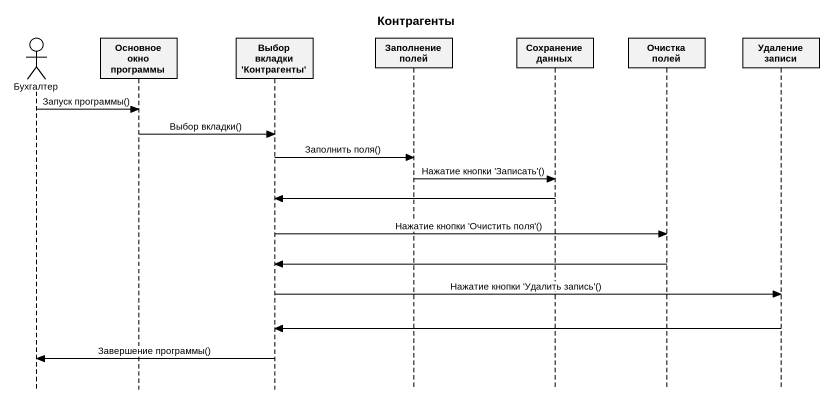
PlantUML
@startuml
title Контрагенты
hide footbox
actor Бухгалтер
participant "Основное окно программы" as Основное_окно_программы
participant "Выбор вкладки 'Контрагенты'" as Выбор_вкладки_Контрагенты
participant "Заполнение полей" as Заполнение_полей
participant "Сохранение данных" as Сохранение_данных
participant "Очистка полей" as Очистка_полей
participant "Удаление записи" as Удаление_записи

Бухгалтер -> Основное_окно_программы : Запуск программы()
Основное_окно_программы -> Выбор_вкладки_Контрагенты : Выбор вкладки()
Выбор_вкладки_Контрагенты -> Заполнение_полей : Заполнить поля()
Заполнение_полей -> Сохранение_данных : Нажатие кнопки 'Записать'()
Сохранение_данных -> Выбор_вкладки_Контрагенты
Выбор_вкладки_Контрагенты -> Очистка_полей : Нажатие кнопки 'Очистить поля'()
Очистка_полей -> Выбор_вкладки_Контрагенты
Выбор_вкладки_Контрагенты -> Удаление_записи : Нажатие кнопки 'Удалить запись'()
Удаление_записи -> Выбор_вкладки_Контрагенты
Выбор_вкладки_Контрагенты -> Бухгалтер : Завершение программы()
@enduml
